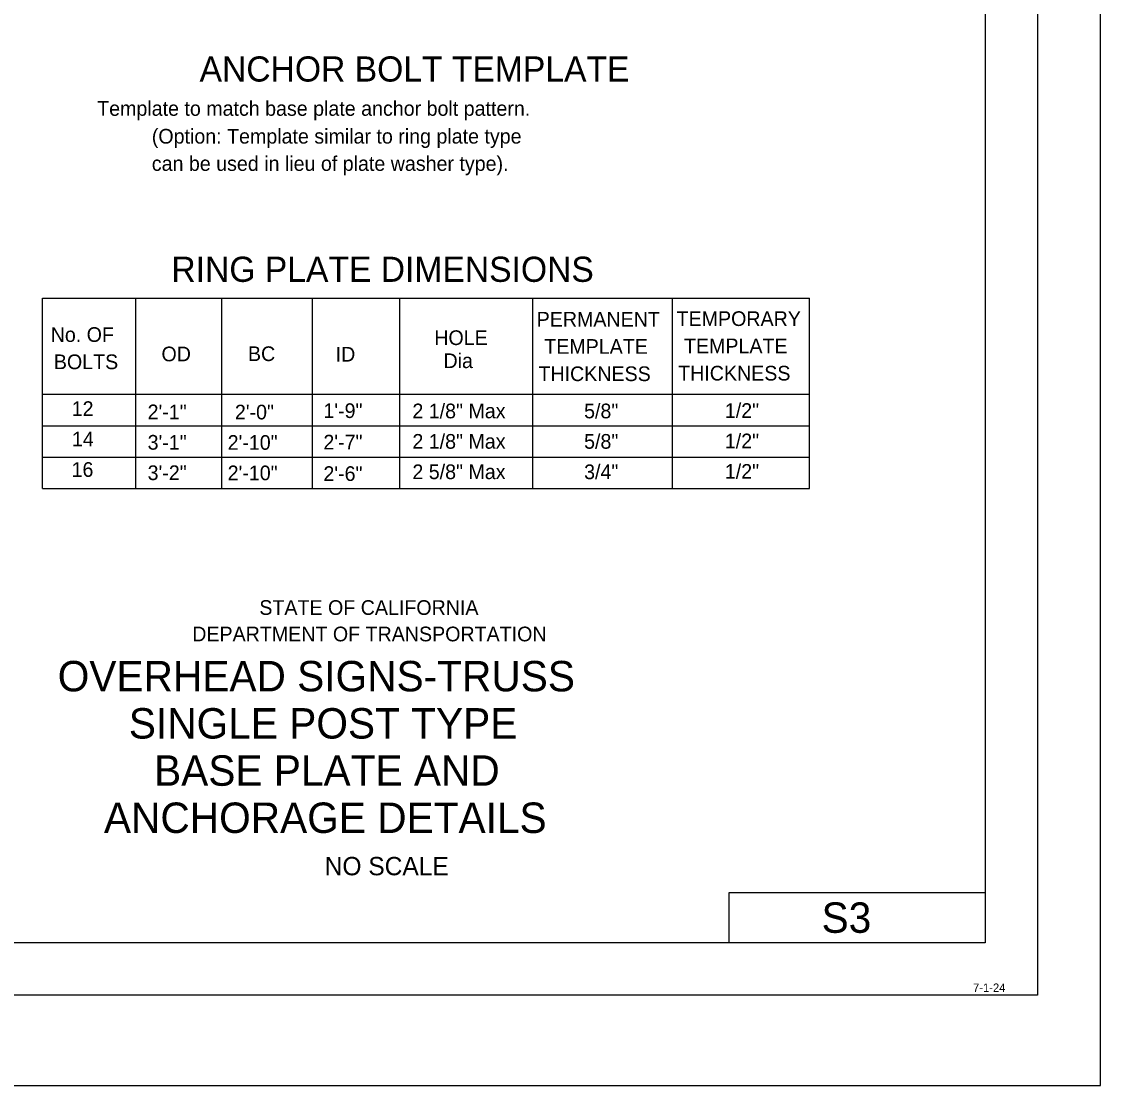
# Model space of a CAD drawing. Extents: x -894 to 866, y -472 to 714.
# Drawn here: x 351 to 866, y -472 to 35 of the extents above; entities that cross this region are included whole.
import ezdxf

# ---------------------------------------------------------------- set-up
doc = ezdxf.new("R2010")
doc.units = 0
for name, color, linetype in [('border_INSIDE-BORDER-anno', 7, 'Continuous'), ('border_PLOTTING-ELEMENTS', 7, 'Continuous'), ('border_rw_22x34_Cut_Lines', 7, 'Continuous'), ('border_SHEET', 7, 'Continuous'), ('border_WITHIN-BORDER-anno', 7, 'Continuous'), ('tcd_SIGN-PANEL-anno', 7, 'Continuous'), ('tcd_SIGN-QTY-TABLE', 7, 'Continuous')]:
    doc.layers.add(name, color=color, linetype=linetype)

msp = doc.modelspace()

# ---------------------------------------------------------------- linework, layer by layer
at = {"layer": 'border_PLOTTING-ELEMENTS'}
for points in [[(-894.04, -472.44), (865.96, -472.44), (865.96, 713.56), (-894.04, 713.56)], [(-864.04, 670.56), (835.96, 670.56), (835.96, -429.44), (-864.04, -429.44)]]:
    msp.add_lwpolyline(points, close=True, dxfattribs=at)
at = {"layer": 'border_rw_22x34_Cut_Lines'}
msp.add_lwpolyline([(-864.04, 670.56), (835.96, 670.56), (835.96, -429.44), (-864.04, -429.44)], close=True, dxfattribs=at)
at = {"layer": 'border_SHEET'}
for p, q in [((810.96, 645.56), (810.96, -404.44)), ((688.93, -404.44), (688.93, -380.44)), ((688.93, -380.44), (810.93, -380.44)), ((810.96, -404.44), (-814.04, -404.44))]:
    msp.add_line(p, q, dxfattribs=at)
at = {"layer": 'tcd_SIGN-QTY-TABLE'}
for p, q in [((361.38, -97.14), (727.13, -97.14)), ((361.38, -187.94), (361.38, -97.14)), ((405.89, -187.94), (405.89, -97.14)), ((446.91, -187.94), (446.91, -97.14)), ((490.15, -187.94), (490.15, -97.14)), ((531.7, -187.94), (531.7, -97.14)), ((595.18, -187.94), (595.18, -97.14)), ((661.88, -187.94), (661.88, -97.14)), ((727.13, -187.94), (727.13, -97.14)), ((361.38, -142.94), (727.13, -142.94)), ((361.38, -157.94), (727.13, -157.94)), ((361.38, -172.94), (727.13, -172.94)), ((361.38, -187.94), (727.13, -187.94))]:
    msp.add_line(p, q, dxfattribs=at)

# ---------------------------------------------------------------- texts
at = {"layer": 'border_INSIDE-BORDER-anno'}
for s, height, p in [('STATE OF CALIFORNIA', 7, (464.75, -248.12)), ('DEPARTMENT OF TRANSPORTATION', 7, (432.75, -260.73)), ('OVERHEAD SIGNS-TRUSS', 14.5, (368.59, -284.58)), ('SINGLE POST TYPE', 14.5, (402.5, -307.08)), ('BASE PLATE AND', 14.5, (414.55, -329.58)), ('ANCHORAGE DETAILS', 14.5, (390.63, -352.08)), ('NO SCALE', 8.75, (495.94, -372.26))]:
    msp.add_text(s, height=height, dxfattribs=at).set_placement(p)
at = {"layer": 'border_WITHIN-BORDER-anno'}
for s, height, p in [('S3', 14.5, (732.95, -399.69)), ('7-1-24', 4, (805.2, -427.86))]:
    msp.add_text(s, height=height, dxfattribs=at).set_placement(p)
at = {"layer": 'tcd_SIGN-PANEL-anno'}
for s, height, p in [('ANCHOR BOLT TEMPLATE', 12, (436.25, 6.13)), ('Template to match base plate anchor bolt pattern.', 7, (387.41, -10.19)), ('(Option: Template similar to ring plate type', 7, (413.47, -23.44)), ('can be used in lieu of plate washer type).', 7, (413.47, -36.44))]:
    msp.add_text(s, height=height, dxfattribs=at).set_placement(p)
at = {"layer": 'tcd_SIGN-QTY-TABLE'}
for s, height, p in [('RING PLATE DIMENSIONS', 12, (422.8, -89.36)), ('PERMANENT', 7, (597.05, -110.67)), ('TEMPORARY', 7, (663.79, -110.39)), ('No. OF', 7, (365.23, -117.98)), ('HOLE', 7, (548.2, -119.47)), ('TEMPLATE', 7, (600.67, -123.67)), ('TEMPLATE', 7, (667.31, -123.39)), ('OD', 7, (418.08, -127.23)), ('BC', 7, (459.33, -127.11)), ('ID', 7, (501.17, -127.36)), ('Dia', 7, (552.59, -130.47)), ('BOLTS', 7, (366.74, -130.98)), ('THICKNESS', 7, (597.89, -136.67)), ('THICKNESS', 7, (664.53, -136.39)), ('12', 7, (375.25, -153.31)), ('2\'-1"', 7, (411.47, -154.85)), ('2\'-0"', 7, (453.1, -154.93)), ('1\'-9"', 7, (495.32, -154.27)), ('2 1/8" Max', 7, (537.77, -154.41)), ('5/8" ', 7, (619.67, -154.41)), ('1/2"', 7, (686.81, -154.21)), ('14', 7, (375.35, -167.81)), ('3\'-1"', 7, (411.47, -169.36)), ('2\'-10"', 7, (449.64, -169.43)), ('2\'-7"', 7, (495.32, -169.27)), ('2 1/8" Max', 7, (537.77, -168.91)), ('5/8" ', 7, (619.67, -168.91)), ('1/2"', 7, (686.81, -168.71)), ('16', 7, (375.19, -182.32)), ('3\'-2"', 7, (411.47, -183.86)), ('2\'-10"', 7, (449.64, -183.93)), ('2\'-6"', 7, (495.32, -184.27)), ('2 5/8" Max', 7, (537.77, -183.41)), ('3/4" ', 7, (619.67, -183.42)), ('1/2"', 7, (686.81, -183.22))]:
    msp.add_text(s, height=height, dxfattribs=at).set_placement(p)

doc.saveas('drawing.dxf')
